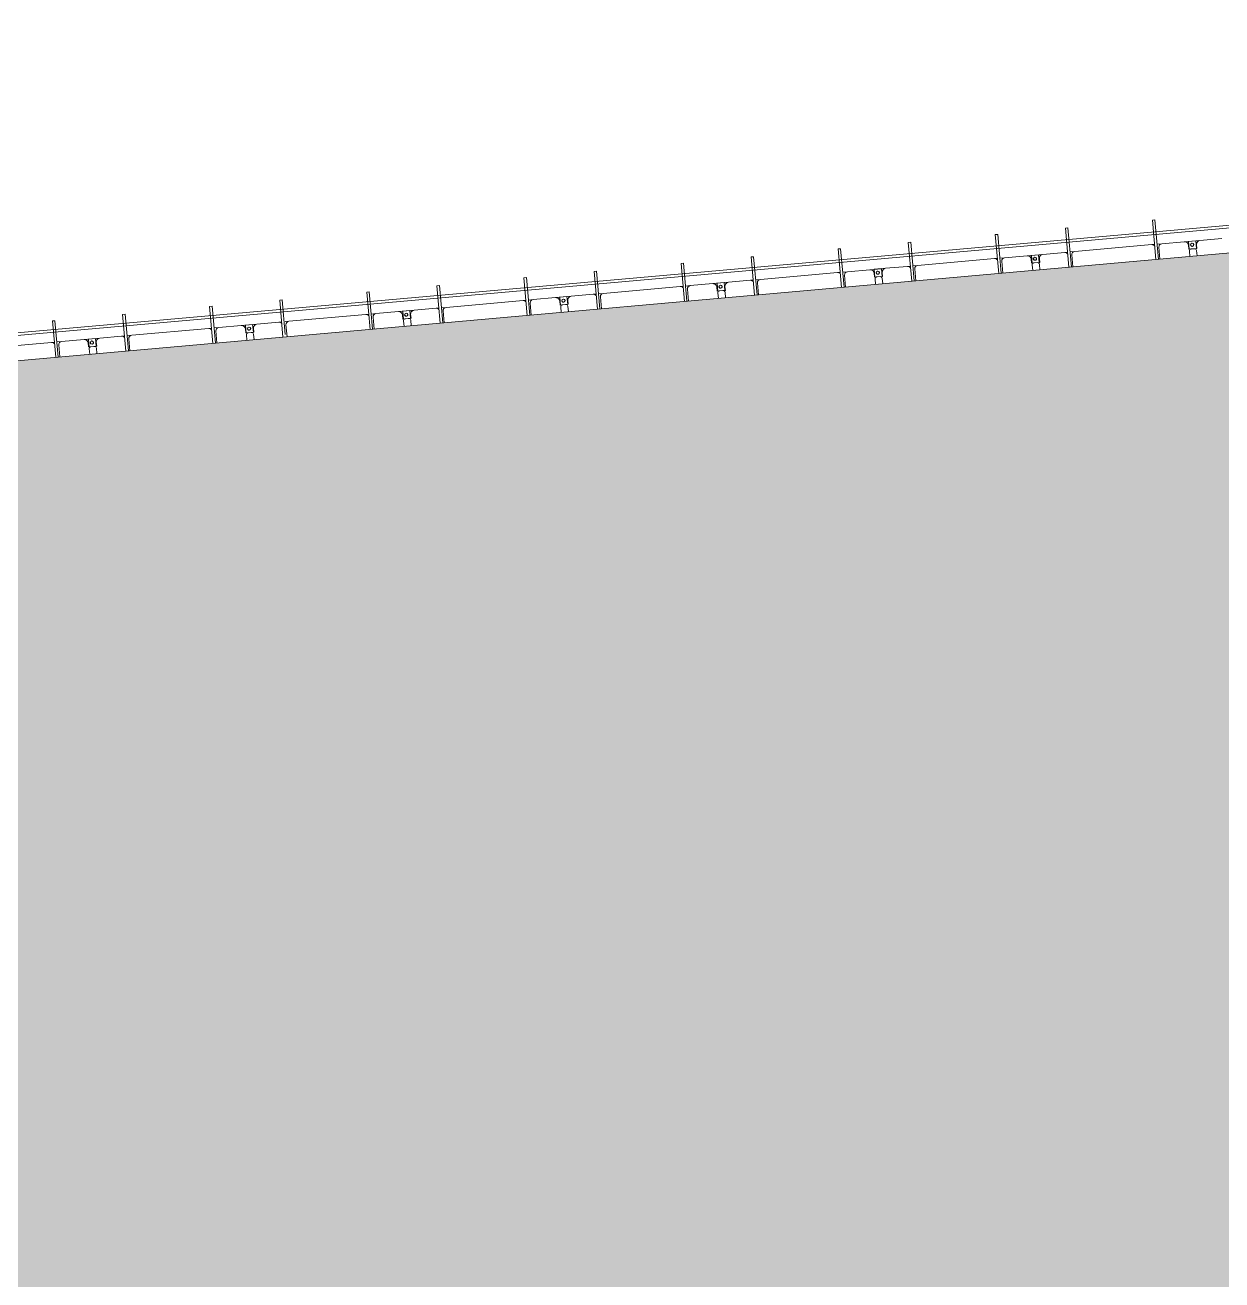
# Model space of a CAD drawing. Header units: millimetres. Extents: x -861324 to 439029, y -308065 to 694685.
# Drawn here: x -75600 to -56563, y 150198 to 170166 of the extents above; entities that cross this region are included whole.
import ezdxf

# ---------------------------------------------------------------- set-up
doc = ezdxf.new("R2010")
doc.units = ezdxf.units.MM
for name, color, linetype, lineweight in [('A-DETL-GENF', 92, 'Continuous', 9), ('A-DETL-THIN', 151, 'Continuous', 9), ('A-GENM', 13, 'Continuous', 9), ('S-BEAM', 12, 'Continuous', 9)]:
    doc.layers.add(name, color=color, linetype=linetype, lineweight=lineweight)

# ---------------------------------------------------------------- blocks, each defined once
blk = doc.blocks.new('Dai phao do pin - DẢI PHAO ĐỠ PIN-15820-BỐ TRÍ BÈ PIN HỒ BẢN MÒNG')
at = {"layer": 'A-GENM', "color": 7}
for p, q in [((15670, 242), (14440, 242)), ((15670, 242), (15715, 242)), ((15755, 242), (15830, 242)), ((16190, 242), (15830, 242)), ((16790, 242), (16440, 242)), ((16790, 242), (16835, 242)), ((16875, 242), (16950, 242)), ((18180, 242), (16950, 242)), ((18180, 242), (18225, 242)), ((18265, 242), (18340, 242)), ((18700, 242), (18340, 242)), ((19300, 242), (18950, 242)), ((19300, 242), (19345, 242)), ((19403, 242), (19460, 242)), ((20690, 242), (19460, 242)), ((20690, 242), (20735, 242)), ((20775, 242), (20850, 242)), ((21210, 242), (20850, 242)), ((21810, 242), (21460, 242)), ((21810, 242), (21855, 242)), ((21895, 242), (21970, 242)), ((23200, 242), (21970, 242)), ((23200, 242), (23245, 242)), ((23285, 242), (23360, 242)), ((23720, 242), (23360, 242)), ((24320, 242), (23970, 242)), ((24320, 242), (24365, 242)), ((24405, 242), (24480, 242)), ((25710, 242), (24480, 242)), ((25710, 242), (25755, 242)), ((25795, 242), (25870, 242)), ((26230, 242), (25870, 242)), ((26830, 242), (26480, 242)), ((26830, 242), (26875, 242)), ((26915, 242), (26990, 242)), ((28220, 242), (26990, 242)), ((28220, 242), (28265, 242)), ((28305, 242), (28380, 242)), ((28740, 242), (28380, 242)), ((29340, 242), (28990, 242)), ((29340, 242), (29385, 242)), ((29425, 242), (29500, 242)), ((30730, 242), (29500, 242)), ((30730, 242), (30775, 242)), ((30815, 242), (30890, 242)), ((31250, 242), (30890, 242)), ((31850, 242), (31500, 242)), ((31850, 242), (31895, 242)), ((31935, 242), (32010, 242)), ((33240, 242), (32010, 242)), ((33240, 242), (33285, 242)), ((33325, 242), (33400, 242)), ((33760, 242), (33400, 242)), ((34360, 242), (34010, 242)), ((15780, 192), (15780, 0)), ((16250, 118), (16250, 182)), ((16342, 118), (16250, 118)), ((16258, 88), (16258, 0)), ((16380, 118), (16288, 118)), ((16372, 0), (16372, 88)), ((16380, 182), (16380, 118)), ((16900, 192), (16900, 0)), ((18290, 192), (18290, 0)), ((18760, 118), (18760, 182)), ((18852, 118), (18760, 118)), ((18768, 88), (18768, 0)), ((18890, 118), (18798, 118)), ((18882, 0), (18882, 88)), ((18890, 182), (18890, 118)), ((19410, 192), (19410, 0)), ((20800, 192), (20800, 0)), ((21270, 118), (21270, 182)), ((21362, 118), (21270, 118)), ((21278, 88), (21278, 0)), ((21400, 118), (21308, 118)), ((21392, 0), (21392, 88)), ((21400, 182), (21400, 118)), ((21920, 192), (21920, 0)), ((23310, 192), (23310, 0)), ((23780, 118), (23780, 182)), ((23872, 118), (23780, 118)), ((23788, 88), (23788, 0)), ((23910, 118), (23818, 118)), ((23902, 0), (23902, 88)), ((23910, 182), (23910, 118)), ((24430, 192), (24430, 0)), ((25820, 192), (25820, 0)), ((26290, 118), (26290, 182)), ((26382, 118), (26290, 118)), ((26298, 88), (26298, 0)), ((26420, 118), (26328, 118)), ((26412, 0), (26412, 88)), ((26420, 182), (26420, 118)), ((26940, 192), (26940, 0)), ((28330, 192), (28330, 0)), ((28800, 118), (28800, 182)), ((28892, 118), (28800, 118)), ((28808, 88), (28808, 0)), ((28930, 118), (28838, 118)), ((28922, 0), (28922, 88)), ((28930, 182), (28930, 118)), ((29450, 192), (29450, 0)), ((30840, 192), (30840, 0)), ((31310, 118), (31310, 182)), ((31402, 118), (31310, 118)), ((31318, 88), (31318, 0)), ((31440, 118), (31348, 118)), ((31432, 0), (31432, 88)), ((31440, 182), (31440, 118)), ((31960, 192), (31960, 0)), ((33350, 192), (33350, 0)), ((33820, 118), (33820, 182)), ((33912, 118), (33820, 118)), ((33828, 88), (33828, 0)), ((33950, 118), (33858, 118)), ((33942, 0), (33942, 88)), ((33950, 182), (33950, 118))]:
    blk.add_line(p, q, dxfattribs=at)
at = {"layer": 'A-GENM', "color": 9}
for p, q in [((15670, 242), (15715, 242)), ((15755, 242), (15830, 242)), ((16190, 242), (16372, 242)), ((16372, 242), (16190, 242)), ((16258, 242), (16440, 242)), ((16258, 116), (16258, 242)), ((16258, 242), (16258, 116)), ((16440, 242), (16258, 242)), ((16372, 242), (16372, 116)), ((16372, 116), (16372, 242)), ((16790, 242), (16835, 242)), ((16875, 242), (16950, 242)), ((18180, 242), (18225, 242)), ((18265, 242), (18340, 242)), ((18700, 242), (18882, 242)), ((18882, 242), (18700, 242)), ((18768, 242), (18950, 242)), ((18768, 116), (18768, 242)), ((18768, 242), (18768, 116)), ((18950, 242), (18768, 242)), ((18882, 242), (18882, 116)), ((18882, 116), (18882, 242)), ((19300, 242), (19345, 242)), ((19403, 242), (19460, 242)), ((20690, 242), (20735, 242)), ((20775, 242), (20850, 242)), ((21210, 242), (21392, 242)), ((21392, 242), (21210, 242)), ((21278, 242), (21460, 242)), ((21278, 116), (21278, 242)), ((21278, 242), (21278, 116)), ((21460, 242), (21278, 242)), ((21392, 242), (21392, 116)), ((21392, 116), (21392, 242)), ((21810, 242), (21855, 242)), ((21895, 242), (21970, 242)), ((23200, 242), (23245, 242)), ((23285, 242), (23360, 242)), ((23720, 242), (23902, 242)), ((23902, 242), (23720, 242)), ((23788, 242), (23970, 242)), ((23788, 116), (23788, 242)), ((23788, 242), (23788, 116)), ((23970, 242), (23788, 242)), ((23902, 242), (23902, 116)), ((23902, 116), (23902, 242)), ((24320, 242), (24365, 242)), ((24405, 242), (24480, 242)), ((25710, 242), (25755, 242)), ((25795, 242), (25870, 242)), ((26230, 242), (26412, 242)), ((26412, 242), (26230, 242)), ((26298, 242), (26480, 242)), ((26298, 116), (26298, 242)), ((26298, 242), (26298, 116)), ((26480, 242), (26298, 242)), ((26412, 242), (26412, 116)), ((26412, 116), (26412, 242)), ((26830, 242), (26875, 242)), ((26915, 242), (26990, 242)), ((28220, 242), (28265, 242)), ((28305, 242), (28380, 242)), ((28740, 242), (28922, 242)), ((28922, 242), (28740, 242)), ((28808, 242), (28990, 242)), ((28808, 116), (28808, 242)), ((28808, 242), (28808, 116)), ((28990, 242), (28808, 242)), ((28922, 242), (28922, 116)), ((28922, 116), (28922, 242)), ((29340, 242), (29385, 242)), ((29425, 242), (29500, 242)), ((30730, 242), (30775, 242)), ((30815, 242), (30890, 242)), ((31250, 242), (31432, 242)), ((31432, 242), (31250, 242)), ((31318, 242), (31500, 242)), ((31318, 116), (31318, 242)), ((31318, 242), (31318, 116)), ((31500, 242), (31318, 242)), ((31432, 242), (31432, 116)), ((31432, 116), (31432, 242)), ((31850, 242), (31895, 242)), ((31935, 242), (32010, 242)), ((33240, 242), (33285, 242)), ((33325, 242), (33400, 242)), ((33760, 242), (33942, 242)), ((33942, 242), (33760, 242)), ((33828, 242), (34010, 242)), ((33828, 116), (33828, 242)), ((33828, 242), (33828, 116)), ((34010, 242), (33828, 242)), ((33942, 242), (33942, 116)), ((33942, 116), (33942, 242)), ((16250, 182), (16250, 118)), ((16250, 118), (16250, 182)), ((16250, 182), (16250, 118)), ((16250, 118), (16342, 118)), ((16342, 118), (16250, 118)), ((16250, 118), (16342, 118)), ((16288, 118), (16380, 118)), ((16380, 118), (16288, 118)), ((16288, 118), (16380, 118)), ((16380, 118), (16380, 182)), ((16380, 182), (16380, 118)), ((16380, 118), (16380, 182)), ((18760, 182), (18760, 118)), ((18760, 118), (18760, 182)), ((18760, 182), (18760, 118)), ((18760, 118), (18852, 118)), ((18852, 118), (18760, 118)), ((18760, 118), (18852, 118)), ((18798, 118), (18890, 118)), ((18890, 118), (18798, 118)), ((18798, 118), (18890, 118)), ((18890, 118), (18890, 182)), ((18890, 182), (18890, 118)), ((18890, 118), (18890, 182)), ((21270, 182), (21270, 118)), ((21270, 118), (21270, 182)), ((21270, 182), (21270, 118)), ((21270, 118), (21362, 118)), ((21362, 118), (21270, 118)), ((21270, 118), (21362, 118)), ((21308, 118), (21400, 118)), ((21400, 118), (21308, 118)), ((21308, 118), (21400, 118)), ((21400, 118), (21400, 182)), ((21400, 182), (21400, 118)), ((21400, 118), (21400, 182)), ((23780, 182), (23780, 118)), ((23780, 118), (23780, 182)), ((23780, 182), (23780, 118)), ((23780, 118), (23872, 118)), ((23872, 118), (23780, 118)), ((23780, 118), (23872, 118)), ((23818, 118), (23910, 118)), ((23910, 118), (23818, 118)), ((23818, 118), (23910, 118)), ((23910, 118), (23910, 182)), ((23910, 182), (23910, 118)), ((23910, 118), (23910, 182)), ((26290, 182), (26290, 118)), ((26290, 118), (26290, 182)), ((26290, 182), (26290, 118)), ((26290, 118), (26382, 118)), ((26382, 118), (26290, 118)), ((26290, 118), (26382, 118)), ((26328, 118), (26420, 118)), ((26420, 118), (26328, 118)), ((26328, 118), (26420, 118)), ((26420, 118), (26420, 182)), ((26420, 182), (26420, 118)), ((26420, 118), (26420, 182)), ((28800, 182), (28800, 118)), ((28800, 118), (28800, 182)), ((28800, 182), (28800, 118)), ((28800, 118), (28892, 118)), ((28892, 118), (28800, 118)), ((28800, 118), (28892, 118)), ((28838, 118), (28930, 118)), ((28930, 118), (28838, 118)), ((28838, 118), (28930, 118)), ((28930, 118), (28930, 182)), ((28930, 182), (28930, 118)), ((28930, 118), (28930, 182)), ((31310, 182), (31310, 118)), ((31310, 118), (31310, 182)), ((31310, 182), (31310, 118)), ((31310, 118), (31402, 118)), ((31402, 118), (31310, 118)), ((31310, 118), (31402, 118)), ((31348, 118), (31440, 118)), ((31440, 118), (31348, 118)), ((31348, 118), (31440, 118)), ((31440, 118), (31440, 182)), ((31440, 182), (31440, 118)), ((31440, 118), (31440, 182)), ((33820, 182), (33820, 118)), ((33820, 118), (33820, 182)), ((33820, 182), (33820, 118)), ((33820, 118), (33912, 118)), ((33912, 118), (33820, 118)), ((33820, 118), (33912, 118)), ((33858, 118), (33950, 118)), ((33950, 118), (33858, 118)), ((33858, 118), (33950, 118)), ((33950, 118), (33950, 182)), ((33950, 182), (33950, 118)), ((33950, 118), (33950, 182))]:
    blk.add_line(p, q, dxfattribs=at)
at = {"layer": 'A-GENM', "color": 7}
for centre, radius, start, end in [((15670, 192), 50, 30, 90), ((15830, 192), 50, 90, 180), ((16190, 182), 60, 360, 90), ((16440, 182), 60, 90, 180), ((16790, 192), 50, 30, 90), ((16950, 192), 50, 90, 180), ((18180, 192), 50, 30, 90), ((18340, 192), 50, 90, 180), ((18700, 182), 60, 360, 90), ((18950, 182), 60, 90, 180), ((19300, 192), 50, 30, 90), ((19460, 192), 50, 90, 180), ((20690, 192), 50, 30, 90), ((20850, 192), 50, 90, 180), ((21210, 182), 60, 360, 90), ((21460, 182), 60, 90, 180), ((21810, 192), 50, 30, 90), ((21970, 192), 50, 90, 180), ((23200, 192), 50, 30, 90), ((23360, 192), 50, 90, 180), ((23720, 182), 60, 360, 90), ((23970, 182), 60, 90, 180), ((24320, 192), 50, 30, 90), ((24480, 192), 50, 90, 180), ((25710, 192), 50, 30, 90), ((25870, 192), 50, 90, 180), ((26230, 182), 60, 360, 90), ((26480, 182), 60, 90, 180), ((26830, 192), 50, 30, 90), ((26990, 192), 50, 90, 180), ((28220, 192), 50, 30, 90), ((28380, 192), 50, 90, 180), ((28740, 182), 60, 360, 90), ((28990, 182), 60, 90, 180), ((29340, 192), 50, 30, 90), ((29500, 192), 50, 90, 180), ((30730, 192), 50, 30, 90), ((30890, 192), 50, 90, 180), ((31250, 182), 60, 360, 90), ((31500, 182), 60, 90, 180), ((31850, 192), 50, 30, 90), ((32010, 192), 50, 90, 180), ((33240, 192), 50, 30, 90), ((33400, 192), 50, 90, 180), ((33760, 182), 60, 360, 90), ((34010, 182), 60, 90, 180), ((16288, 88), 30, 90, 180), ((16342, 88), 30, 360, 90), ((18798, 88), 30, 90, 180), ((18852, 88), 30, 360, 90), ((21308, 88), 30, 90, 180), ((21362, 88), 30, 360, 90), ((23818, 88), 30, 90, 180), ((23872, 88), 30, 360, 90), ((26328, 88), 30, 90, 180), ((26382, 88), 30, 360, 90), ((28838, 88), 30, 90, 180), ((28892, 88), 30, 360, 90), ((31348, 88), 30, 90, 180), ((31402, 88), 30, 360, 90), ((33858, 88), 30, 90, 180), ((33912, 88), 30, 360, 90)]:
    blk.add_arc(centre, radius, start, end, dxfattribs=at)
at = {"layer": 'A-GENM', "color": 9}
for centre, radius, start, end in [((16190, 182), 60, 0, 75), ((16190, 182), 60, 360, 75), ((16190, 182), 60, 0, 75), ((16309, 183), 25, 0, 180), ((16309, 183), 25, 360, 180), ((16311, 183), 25, 0, 180), ((16311, 183), 25, 0, 180), ((16440, 182), 60, 105, 180), ((16440, 182), 60, 105, 180), ((16440, 182), 60, 105, 180), ((18700, 182), 60, 0, 75), ((18700, 182), 60, 360, 75), ((18700, 182), 60, 0, 75), ((18819, 183), 25, 0, 180), ((18819, 183), 25, 360, 180), ((18821, 183), 25, 0, 180), ((18821, 183), 25, 0, 180), ((18950, 182), 60, 105, 180), ((18950, 182), 60, 105, 180), ((18950, 182), 60, 105, 180), ((21210, 182), 60, 0, 75), ((21210, 182), 60, 360, 75), ((21210, 182), 60, 0, 75), ((21329, 183), 25, 0, 180), ((21329, 183), 25, 360, 180), ((21331, 183), 25, 0, 180), ((21331, 183), 25, 0, 180), ((21460, 182), 60, 105, 180), ((21460, 182), 60, 105, 180), ((21460, 182), 60, 105, 180), ((23720, 182), 60, 0, 75), ((23720, 182), 60, 360, 75), ((23720, 182), 60, 0, 75), ((23839, 183), 25, 0, 180), ((23839, 183), 25, 360, 180), ((23841, 183), 25, 0, 180), ((23841, 183), 25, 0, 180), ((23970, 182), 60, 105, 180), ((23970, 182), 60, 105, 180), ((23970, 182), 60, 105, 180), ((26230, 182), 60, 0, 75), ((26230, 182), 60, 360, 75), ((26230, 182), 60, 0, 75), ((26349, 183), 25, 0, 180), ((26349, 183), 25, 0, 180), ((26351, 183), 25, 0, 180), ((26351, 183), 25, 0, 180), ((26480, 182), 60, 105, 180), ((26480, 182), 60, 105, 180), ((26480, 182), 60, 105, 180), ((28740, 182), 60, 0, 75), ((28740, 182), 60, 360, 75), ((28740, 182), 60, 0, 75), ((28859, 183), 25, 0, 180), ((28859, 183), 25, 360, 180), ((28861, 183), 25, 0, 180), ((28861, 183), 25, 0, 180), ((28990, 182), 60, 105, 180), ((28990, 182), 60, 105, 180), ((28990, 182), 60, 105, 180), ((31250, 182), 60, 0, 75), ((31250, 182), 60, 360, 75), ((31250, 182), 60, 0, 75), ((31369, 183), 25, 0, 180), ((31369, 183), 25, 360, 180), ((31371, 183), 25, 0, 180), ((31371, 183), 25, 0, 180), ((31500, 182), 60, 105, 180), ((31500, 182), 60, 105, 180), ((31500, 182), 60, 105, 180), ((33760, 182), 60, 0, 75), ((33760, 182), 60, 360, 75), ((33760, 182), 60, 0, 75), ((33879, 183), 25, 0, 180), ((33879, 183), 25, 360, 180), ((33881, 183), 25, 0, 180), ((33881, 183), 25, 0, 180), ((34010, 182), 60, 105, 180), ((34010, 182), 60, 105, 180), ((34010, 182), 60, 105, 180), ((16288, 88), 30, 90, 105), ((16288, 88), 30, 90, 105), ((16288, 88), 30, 90, 105), ((16309, 183), 25, 180, 0), ((16309, 183), 25, 180, 360), ((16311, 183), 25, 180, 0), ((16311, 183), 25, 180, 360), ((18798, 88), 30, 90, 105), ((18798, 88), 30, 90, 105), ((18798, 88), 30, 90, 105), ((18819, 183), 25, 180, 0), ((18819, 183), 25, 180, 360), ((18821, 183), 25, 180, 0), ((18821, 183), 25, 180, 360), ((21308, 88), 30, 90, 105), ((21308, 88), 30, 90, 105), ((21308, 88), 30, 90, 105), ((21329, 183), 25, 180, 0), ((21329, 183), 25, 180, 360), ((21331, 183), 25, 180, 0), ((21331, 183), 25, 180, 360), ((23818, 88), 30, 90, 105), ((23818, 88), 30, 90, 105), ((23818, 88), 30, 90, 105), ((23839, 183), 25, 180, 0), ((23839, 183), 25, 180, 360), ((23841, 183), 25, 180, 0), ((23841, 183), 25, 180, 360), ((26328, 88), 30, 90, 105), ((26328, 88), 30, 90, 105), ((26328, 88), 30, 90, 105), ((26349, 183), 25, 180, 0), ((26349, 183), 25, 180, 360), ((26351, 183), 25, 180, 0), ((26351, 183), 25, 180, 360), ((28838, 88), 30, 90, 105), ((28838, 88), 30, 90, 105), ((28838, 88), 30, 90, 105), ((28859, 183), 25, 180, 0), ((28859, 183), 25, 180, 360), ((28861, 183), 25, 180, 0), ((28861, 183), 25, 180, 360), ((31348, 88), 30, 90, 105), ((31348, 88), 30, 90, 105), ((31348, 88), 30, 90, 105), ((31369, 183), 25, 180, 0), ((31369, 183), 25, 180, 360), ((31371, 183), 25, 180, 0), ((31371, 183), 25, 180, 360), ((33858, 88), 30, 90, 105), ((33858, 88), 30, 90, 105), ((33858, 88), 30, 90, 105), ((33879, 183), 25, 180, 0), ((33879, 183), 25, 180, 360), ((33881, 183), 25, 180, 0), ((33881, 183), 25, 180, 360)]:
    blk.add_arc(centre, radius, start, end, dxfattribs=at)
blk = doc.blocks.new('Dầm C52 - Dầm C52-V83-BỐ TRÍ BÈ PIN HỒ BẢN MÒNG')
at = {"layer": 'S-BEAM', "color": 7}
for p, q in [((87042, 20), (87623, 20)), ((87623, 20), (87623, -20)), ((87623, -20), (87042, -20))]:
    blk.add_line(p, q, dxfattribs=at)
blk = doc.blocks.new('Dầm C52 - Dầm C52-V84-BỐ TRÍ BÈ PIN HỒ BẢN MÒNG')
at = {"layer": 'S-BEAM', "color": 7}
for p, q in [((87039, 20), (87623, 20)), ((87623, 20), (87623, -20)), ((87623, -20), (87039, -20))]:
    blk.add_line(p, q, dxfattribs=at)
blk = doc.blocks.new('Dầm C52 - Dầm C52-V85-BỐ TRÍ BÈ PIN HỒ BẢN MÒNG')
at = {"layer": 'S-BEAM', "color": 7}
for p, q in [((87035, 20), (87623, 20)), ((87623, 20), (87623, -20)), ((87623, -20), (87035, -20))]:
    blk.add_line(p, q, dxfattribs=at)
blk = doc.blocks.new('Dầm C52 - Dầm C52-V86-BỐ TRÍ BÈ PIN HỒ BẢN MÒNG')
at = {"layer": 'S-BEAM', "color": 7}
for p, q in [((87032, 20), (87623, 20)), ((87623, 20), (87623, -20)), ((87623, -20), (87069, -20))]:
    blk.add_line(p, q, dxfattribs=at)
blk = doc.blocks.new('Dầm C52 - Dầm C52-V87-BỐ TRÍ BÈ PIN HỒ BẢN MÒNG')
at = {"layer": 'S-BEAM', "color": 7}
for p, q in [((87028, 20), (87623, 20)), ((87623, 20), (87623, -20)), ((87623, -20), (87028, -20))]:
    blk.add_line(p, q, dxfattribs=at)
blk = doc.blocks.new('Dầm C52 - Dầm C52-V88-BỐ TRÍ BÈ PIN HỒ BẢN MÒNG')
at = {"layer": 'S-BEAM', "color": 7}
for p, q in [((87025, 20), (87623, 20)), ((87623, 20), (87623, -20)), ((87623, -20), (87025, -20))]:
    blk.add_line(p, q, dxfattribs=at)
blk = doc.blocks.new('Dầm C52 - Dầm C52-V89-BỐ TRÍ BÈ PIN HỒ BẢN MÒNG')
at = {"layer": 'S-BEAM', "color": 7}
for p, q in [((87022, 20), (87623, 20)), ((87623, 20), (87623, -20)), ((87623, -20), (87022, -20))]:
    blk.add_line(p, q, dxfattribs=at)
blk = doc.blocks.new('Dầm C52 - Dầm C52-V90-BỐ TRÍ BÈ PIN HỒ BẢN MÒNG')
at = {"layer": 'S-BEAM', "color": 7}
for p, q in [((87019, 20), (87623, 20)), ((87623, 20), (87623, -20)), ((87623, -20), (87019, -20))]:
    blk.add_line(p, q, dxfattribs=at)
blk = doc.blocks.new('Dầm C52 - Dầm C52-V91-BỐ TRÍ BÈ PIN HỒ BẢN MÒNG')
at = {"layer": 'S-BEAM', "color": 7}
for p, q in [((87015, 20), (87623, 20)), ((87623, 20), (87623, -20)), ((87623, -20), (87015, -20))]:
    blk.add_line(p, q, dxfattribs=at)
blk = doc.blocks.new('Dầm C52 - Dầm C52-V92-BỐ TRÍ BÈ PIN HỒ BẢN MÒNG')
at = {"layer": 'S-BEAM', "color": 7}
for p, q in [((87012, 20), (87623, 20)), ((87623, 20), (87623, -20)), ((87623, -20), (87012, -20))]:
    blk.add_line(p, q, dxfattribs=at)
blk = doc.blocks.new('Dầm C52 - Dầm C52-V93-BỐ TRÍ BÈ PIN HỒ BẢN MÒNG')
at = {"layer": 'S-BEAM', "color": 7}
for p, q in [((87008, 20), (87623, 20)), ((87623, 20), (87623, -20)), ((87623, -20), (87008, -20))]:
    blk.add_line(p, q, dxfattribs=at)
blk = doc.blocks.new('Dầm C52 - Dầm C52-V94-BỐ TRÍ BÈ PIN HỒ BẢN MÒNG')
at = {"layer": 'S-BEAM', "color": 7}
for p, q in [((87005, 20), (87623, 20)), ((87623, 20), (87623, -20)), ((87623, -20), (87005, -20))]:
    blk.add_line(p, q, dxfattribs=at)
blk = doc.blocks.new('Dầm C52 - Dầm C52-V95-BỐ TRÍ BÈ PIN HỒ BẢN MÒNG')
at = {"layer": 'S-BEAM', "color": 7}
for p, q in [((87001, 20), (87623, 20)), ((87623, 20), (87623, -20)), ((87623, -20), (87001, -20))]:
    blk.add_line(p, q, dxfattribs=at)
blk = doc.blocks.new('Dầm C52 - Dầm C52-V96-BỐ TRÍ BÈ PIN HỒ BẢN MÒNG')
at = {"layer": 'S-BEAM', "color": 7}
for p, q in [((86998, 20), (87623, 20)), ((87623, 20), (87623, -20)), ((87623, -20), (86998, -20))]:
    blk.add_line(p, q, dxfattribs=at)
blk = doc.blocks.new('Dầm C52 - Dầm C52-V97-BỐ TRÍ BÈ PIN HỒ BẢN MÒNG')
at = {"layer": 'S-BEAM', "color": 7}
for p, q in [((86994, 20), (87623, 20)), ((87623, 20), (87623, -20)), ((87623, -20), (86994, -20))]:
    blk.add_line(p, q, dxfattribs=at)
blk = doc.blocks.new('Dầm C52 - Hộp 40x60-V105-BỐ TRÍ BÈ PIN HỒ BẢN MÒNG')
at = {"layer": 'S-BEAM', "color": 7}
for p, q in [((-37160, 20), (37160, 20)), ((37160, -20), (-37160, -20))]:
    blk.add_line(p, q, dxfattribs=at)
blk = doc.blocks.new('HOBANMONG_BEPIN 4_rvt-1-BỐ TRÍ BÈ PIN HỒ BẢN MÒNG')
at = {"layer": 'A-GENM', "lineweight": 9, "rotation": 5.079345730330462}
blk.add_blockref('Dai phao do pin - DẢI PHAO ĐỠ PIN-15820-BỐ TRÍ BÈ PIN HỒ BẢN MÒNG', (-90767, 163488), dxfattribs=at)
at = {"layer": 'S-BEAM', "lineweight": 9}
for name, p, rotation in [('Dầm C52 - Hộp 40x60-V105-BỐ TRÍ BÈ PIN HỒ BẢN MÒNG', (-57622, 166856), 5.079345730330104), ('Dầm C52 - Dầm C52-V96-BỐ TRÍ BÈ PIN HỒ BẢN MÒNG', (-51275, 79658), 95.07934573032993), ('Dầm C52 - Dầm C52-V97-BỐ TRÍ BÈ PIN HỒ BẢN MÒNG', (-49891, 79784), 95.07934573032993), ('Dầm C52 - Dầm C52-V95-BỐ TRÍ BÈ PIN HỒ BẢN MÒNG', (-52390, 79555), 95.07934573032993), ('Dầm C52 - Dầm C52-V93-BỐ TRÍ BÈ PIN HỒ BẢN MÒNG', (-54890, 79326), 95.07934573032993), ('Dầm C52 - Dầm C52-V94-BỐ TRÍ BÈ PIN HỒ BẢN MÒNG', (-53774, 79429), 95.07934573032993), ('Dầm C52 - Dầm C52-V91-BỐ TRÍ BÈ PIN HỒ BẢN MÒNG', (-57389, 79097), 95.07934573032993), ('Dầm C52 - Dầm C52-V92-BỐ TRÍ BÈ PIN HỒ BẢN MÒNG', (-56274, 79199), 95.07934573032993), ('Dầm C52 - Dầm C52-V89-BỐ TRÍ BÈ PIN HỒ BẢN MÒNG', (-59889, 78868), 95.07934573032993), ('Dầm C52 - Dầm C52-V90-BỐ TRÍ BÈ PIN HỒ BẢN MÒNG', (-58773, 78970), 95.07934573032993), ('Dầm C52 - Dầm C52-V88-BỐ TRÍ BÈ PIN HỒ BẢN MÒNG', (-61273, 78741), 95.07934573032993), ('Dầm C52 - Dầm C52-V86-BỐ TRÍ BÈ PIN HỒ BẢN MÒNG', (-63773, 78512), 95.07934573032993), ('Dầm C52 - Dầm C52-V87-BỐ TRÍ BÈ PIN HỒ BẢN MÒNG', (-62388, 78639), 95.07934573032993), ('Dầm C52 - Dầm C52-V84-BỐ TRÍ BÈ PIN HỒ BẢN MÒNG', (-66272, 78283), 95.07934573032993), ('Dầm C52 - Dầm C52-V85-BỐ TRÍ BÈ PIN HỒ BẢN MÒNG', (-64888, 78410), 95.07934573032993), ('Dầm C52 - Dầm C52-V83-BỐ TRÍ BÈ PIN HỒ BẢN MÒNG', (-67387, 78181), 95.07934573032993)]:
    blk.add_blockref(name, p, dxfattribs=dict(at, rotation=rotation))

msp = doc.modelspace()

# ---------------------------------------------------------------- hatches: boundary and pattern name
at = {"layer": 'A-DETL-GENF'}
msp.add_hatch(color=8, dxfattribs=at).paths.add_polyline_path([(-77890, -10053), (-40370, -6718), (-44620, 41093), (-10168, 44155), (-21324, 169661), (-93296, 163263), (-77965, -9210)])

# ---------------------------------------------------------------- linework, layer by layer
at = {"layer": 'A-DETL-THIN'}
msp.add_line((-21324, 169661), (-93296, 163263), dxfattribs=at)

# ---------------------------------------------------------------- block references
at = {"lineweight": 5}
msp.add_blockref('HOBANMONG_BEPIN 4_rvt-1-BỐ TRÍ BÈ PIN HỒ BẢN MÒNG', (0, 0), dxfattribs=at)

doc.saveas('drawing.dxf')
